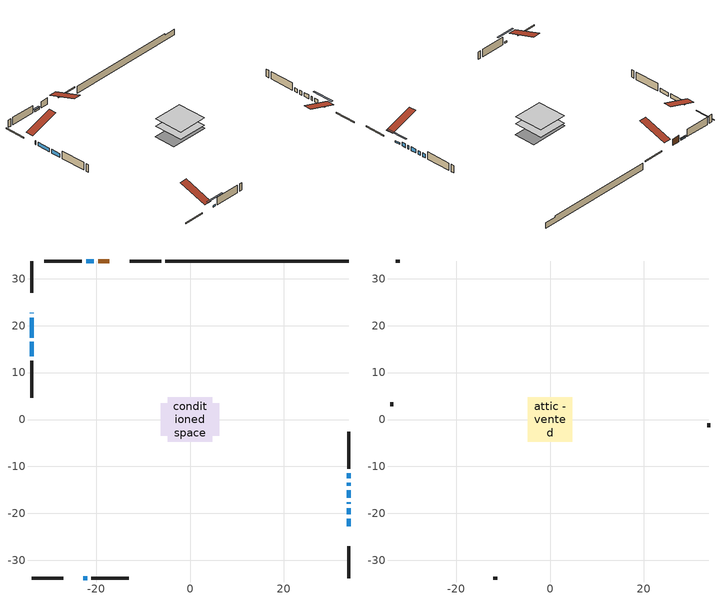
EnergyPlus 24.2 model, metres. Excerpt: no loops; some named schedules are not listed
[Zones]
conditioned space
 floor outside (Floor1 construction): -0.68,-0.68 -0.68,0.68 0.68,0.68 0.68,-0.68 z0.58
 floor adiabatic (AdiabaticFloorConstruction): -4.73,-4.73 -4.73,4.73 4.73,4.73 4.73,-4.73 z0.58
 floor foundation (Slab1 construction): -6.25,-3.51 -6.25,3.51 6.25,3.51 6.25,-3.51 z-1.68
 wall outside (RimJoist1 construction): -6.16,33.78 -12.89,33.78 / -33.78,-33.78 -27.05,-33.78 / -33.78,33.78 -33.78,27.05 / 33.78,-33.78 33.78,-27.05 z0.58:0.88
 wall outside (AdiabaticWallConstruction 1): -17.18,33.78 -19.6,33.78 z0.58:2.61
 wall outside (AdiabaticWallConstruction): -33.78,22.77 -33.78,22.61 / 33.78,-20.21 33.78,-18.94 / 33.78,-18.01 33.78,-17.61 / 33.78,-16.68 33.78,-15.09 / 33.78,-14.16 33.78,-13.44 / 33.78,-12.51 33.78,-11.48 / -33.78,21.68 -33.78,17.47 / -33.78,16.55 -33.78,13.49 z0.58:1.8; 33.78,-22.77 33.78,-21.14 / -20.53,33.78 -22.16,33.78 / -22.77,-33.78 -21.95,-33.78 z0.58:1.06
 wall outside (Wall1 construction): -23.08,33.78 -31.05,33.78 / -21.02,-33.78 -13.06,-33.78 / -33.78,12.56 -33.78,4.6 / 33.78,-10.55 33.78,-2.59 z0.58:3.02
 wall foundation (FoundationWall1 construction): -5.23,33.78,-1.68 -5.23,33.78,0.58 29.88,33.78,0.58 29.88,33.78,0.08 33.78,33.78,0.08 33.78,33.78,-1.68
 window (WindowConstruction 5): -33.78,22.77 -33.78,22.61 z0.58:1.8
 window (WindowConstruction 8): 33.78,-22.77 33.78,-21.14 z0.58:1.06
 window (WindowConstruction 9): -20.53,33.78 -22.16,33.78 z0.58:1.06
 window (WindowConstruction 10): -22.77,-33.78 -21.95,-33.78 z0.58:1.06
 window (WindowConstruction 6): 33.78,-20.21 33.78,-18.94 z0.58:1.8
 window (WindowConstruction 7): 33.78,-18.01 33.78,-17.61 z0.58:1.8
 window (WindowConstruction): 33.78,-16.68 33.78,-15.09 z0.58:1.8
 window (WindowConstruction 1): 33.78,-14.16 33.78,-13.44 z0.58:1.8
 window (WindowConstruction 2): 33.78,-12.51 33.78,-11.48 z0.58:1.8
 window (WindowConstruction 3): -33.78,21.68 -33.78,17.47 z0.58:1.8
 window (WindowConstruction 4): -33.78,16.54 -33.78,13.49 z0.58:1.8
 door (Door): -17.18,33.78 -19.6,33.78 z0.58:2.61
 ceiling adiabatic (AdiabaticFloorConstruction): 4.73,-4.73 4.73,4.73 -4.73,4.73 -4.73,-4.73 z0.58
attic - vented
 floor to conditioned space (Floor2 construction Reversed): -4.73,-4.73 -4.73,4.73 4.73,4.73 4.73,-4.73 z3.02
 wall outside (Wall2 construction): -31.98,33.78 -32.85,33.78 / -12.13,-33.78 -11.26,-33.78 / -33.78,3.67 -33.78,2.79 / 33.78,-1.66 33.78,-0.78 z0.58:3.02
 roof outside (Roof1 construction): -16.25,33.78,3.02 -16.25,24.57,6.09 -13.82,24.57,6.09 -13.82,33.78,3.02; -23.7,-33.78,3.02 -23.7,-24.57,6.09 -26.12,-24.57,6.09 -26.12,-33.78,3.02; -33.78,23.7,3.02 -24.57,23.7,6.09 -24.57,26.12,6.09 -33.78,26.12,3.02; 33.78,-23.7,3.02 24.57,-23.7,6.09 24.57,-26.12,6.09 33.78,-26.12,3.02
shading: 33.78,-18.53 33.78,-25.38 34.19,-25.38 34.19,-18.53 z3.67; -22.36,33.78 -20.33,33.78 -20.33,34.19 -22.36,34.19 z1.26; -19.34,-33.78 -25.38,-33.78 -25.38,-34.19 -19.34,-34.19 z3.67
[Building]
Building 1: Terrain=Suburbs
[Site:Location]
Erieau AUT_ON: Latitude {deg}=42.25; Longitude {deg}=-81.9; Time Zone {hr}=-5; Elevation {m}=178; Keep Site Location Information=Yes
[Site:GroundTemperature:Shallow]
5.2292, 3.30147, 3.1471, 4.0619, 7.73432, 11.3896, 14.5586, 16.5661, 16.7366, 15.1039, 12.0157, 8.47254
[Site:WaterMainsTemperature]
Calculation Method=Schedule; Temperature Schedule=mains temperature schedule
[Material] Roughness=Rough; Thermal Absorptance=0.9
Name | Thickness {m} | Conductivity {W/m-K} | Density {kg/m3} | Specific Heat {J/kg-K} | Solar Absorptance | Visible Absorptance
asphalt or fiberglass shingles | 0.00635 | 0.162714 | 1121.4 | 1465.45 | 0.4 | 0.4
ceiling stud and cavity | 0.1397 | 0.0798965 | 65.682 | 1177.47 | 0.7 | 0.7
concrete 4.0 in. | 0.1016 | 1.803125 | 2242.8 | 837.4 | 0.7 | 0.7
concrete 8.0 in. | 0.2032 | 1.803125 | 2242.8 | 837.4 | 0.7 | 0.7
door material | 0.04445 | 0.0451087 | 512.64 | 1214.23 | 0.7 | 0.7
floor covering | 0.0127 | 0.0433444 | 54.468 | 1339.84 | 0.6 | 0.6
floor rigid ins; wall rigid ins | 0.512978 | 0.029427 | 32.04 | 1214.23 | 0.7 | 0.7
floor stud and cavity | 0.1397 | 0.093207 | 92.3553 | 1139.71 | 0.7 | 0.7
floor stud and cavity 1 | 0.1397 | 1.75129 | 37.0049 | 1207.88 | 0.7 | 0.7
furniture material conditioned space 1 | 0.1524 | 0.115458 | 640.8 | 1214.23 | 0.6 | 0.6
gypsum board | 0.0127 | 0.160291 | 801 | 837.4 | 0.6 | 0.6
osb sheathing 0.5 in. | 0.0127 | 0.115458 | 512.64 | 1214.23 | 0.7 | 0.7
osb sheathing 0.75 in. | 0.01905 | 0.115458 | 512.64 | 1214.23 | 0.7 | 0.7
rim joist stud and cavity | 0.0508 | 0.103237 | 50.32683 | 1063.81 | 0.6 | 0.6
wall stud and cavity | 0.1397 | 0.0931203 | 139.0536 | 1170.24 | 0.7 | 0.7
wall stud and cavity 1 | 0.0889 | 6.1454 | 50.32683 | 1063.81 | 0.6 | 0.6
wall stud and cavity 2 | 0.0889 | 0.380278 | 52.3479 | 1209.89 | 0.7 | 0.7
wall stud and cavity 3 | 0.0889 | 0.391764 | 83.0341 | 1211.67 | 0.7 | 0.7
wood siding | 0.0254 | 0.102417 | 544.68 | 1172.36 | 0.4 | 0.4
wood siding 1 | 0.00254 | 0.102417 | 544.68 | 1172.36 | 0.4 | 0.4
wood siding 2; wood siding 3; wood siding 4 | 0.0254 | 0.102417 | 544.68 | 1172.36 | 0.7 | 0.7
[WindowMaterial:SimpleGlazingSystem]
Name | U-Factor {W/m2-K} | Solar Heat Gain Coefficient
WindowMaterial | 2.95937 | 0.59
WindowMaterial 1 | 3.01729 | 0.51
WindowMaterial 2 | 2.989467 | 0.55
WindowMaterial 3 | 2.88499 | 0.67
WindowMaterial 4 | 2.93098 | 0.61
WindowMaterial 5 | 3.10757 | 0.4
WindowMaterial 6 | 1.96516 | 0.57
WindowMaterial 7 | 1.98389 | 0.55
WindowMaterial 8 | 4.67697 | 0.52
[Construction]
AdiabaticFloorConstruction: floor stud and cavity 1, floor rigid ins, osb sheathing 0.75 in., floor covering
AdiabaticWallConstruction: wood siding 3, wall rigid ins, wall stud and cavity 2, gypsum board
AdiabaticWallConstruction 1: wood siding 4, wall rigid ins, wall stud and cavity 2, gypsum board
Door: door material
Floor1 construction: floor stud and cavity, osb sheathing 0.75 in., floor covering
Floor2 construction Reversed: gypsum board, ceiling stud and cavity
FoundationWall1 construction: concrete 8.0 in.
furniture construction conditioned space 1: furniture material conditioned space 1
PartitionWallConstruction: gypsum board, wall stud and cavity 3, gypsum board
RimJoist1 construction: wood siding 2, rim joist stud and cavity
Roof1 construction: asphalt or fiberglass shingles
Slab1 construction: concrete 4.0 in.
Wall1 construction: wood siding, osb sheathing 0.5 in., wall stud and cavity, gypsum board
Wall2 construction: wood siding 1, wall stud and cavity 1
WindowConstruction: WindowMaterial
WindowConstruction 1: WindowMaterial 1
WindowConstruction 10; WindowConstruction 8; WindowConstruction 9: WindowMaterial 8
WindowConstruction 2: WindowMaterial 2
WindowConstruction 3: WindowMaterial 3
WindowConstruction 4: WindowMaterial 4
WindowConstruction 5: WindowMaterial 5
WindowConstruction 6: WindowMaterial 6
WindowConstruction 7: WindowMaterial 7
[Zone] Multiplier=1; Part of Total Floor Area=Yes
Name | Volume {m3}
attic - vented | 44.6031
conditioned space | 431.7
[Space]
Name | Zone | Volume {m3}
attic - vented 1 | attic - vented | 44.6031
conditioned space 1 | conditioned space | 431.7
[ZoneInfiltration:EffectiveLeakageArea]
infil attic - vented 1: Zone or Space=attic - vented 1; Schedule=Always On Discrete; Effective Air Leakage Area {cm2}=4294.56; Stack Coefficient=0.000383113; Wind Coefficient=1.32246e-05
[ZoneMixing]
whole house fan mix: Zone or Space=attic - vented; Schedule=Always On Continuous; Design Flow Rate Calculation Method=Flow/Zone; Design Flow Rate {m3/s}=0; Source Zone or Space=conditioned space
[SurfaceProperty:ExposedFoundationPerimeter]
Slab1: Exposed Perimeter Calculation Method=TotalExposedPerimeter; Total Exposed Perimeter {m}=39.015
[InternalMass] Zone or ZoneList=conditioned space; Space or SpaceList=conditioned space 1
Name | Construction | Surface Area {m2}
furniture mass conditioned space 1 | furniture construction conditioned space 1 | 71.588
partition wall mass | PartitionWallConstruction | 178.97
[Lights]
interior lighting: Zone or ZoneList or Space or SpaceList=conditioned space 1; Schedule=interior lighting schedule; Design Level Calculation Method=LightingLevel; Lighting Level {W}=343.2; Return Air Fraction=0; Fraction Radiant=0.6; Fraction Visible=0.2; Fraction Replaceable=1
[People]
occupants: Zone or ZoneList or Space or SpaceList=conditioned space 1; Number of People Schedule=occupants schedule; Number of People Calculation Method=People; Number of People=3; Fraction Radiant=0.314171; Sensible Heat Fraction=0.56303; Activity Level Schedule=occupants activity schedule; Carbon Dioxide Generation Rate {m3/s-W}=0; Enable ASHRAE 55 Comfort Warnings=No; Mean Radiant Temperature Calculation Type=EnclosureAveraged
[ElectricEquipment] Zone or ZoneList or Space or SpaceList=conditioned space 1; Design Level Calculation Method=EquipmentLevel
Name | Schedule | Design Level {W} | Fraction Latent | Fraction Radiant | Fraction Lost
clothes dryer | clothes dryer schedule | 140.772 | 0.015 | 0.081 | 0.85
clothes washer | clothes washer schedule | 32.1985 | 0.03 | 0.162 | 0.7
cooking range | cooking range schedule | 215.147 | 0.08 | 0.432 | 0.2
dishwasher | dishwasher schedule | 66.8632 | 0.3 | 0.18 | 0.4
fridge | fridge schedule | 72.9452 | 0 | 0.6 | 0
mech vent bath fan 0 | mech vent bath fan 0 schedule | 50.2 | 0 | 0 | 1
mech vent house fan | mech vent house fan schedule | 0 | 0 | 0 | 1
mech vent house fan cfis | mech vent house fan cfis schedule | 0 | 0 | 0 | 0
mech vent range fan 0 | mech vent range fan 0 schedule | 57 | 0 | 0 | 1
misc plug loads | misc plug loads schedule | 494.7 | 0.045 | 0.513 | 0.1
whole house fan | Always On Discrete | 0 | 0 | 0 | 1
[OtherEquipment] Zone or ZoneList or Space or SpaceList=conditioned space 1; Design Level Calculation Method=EquipmentLevel
Name | Fuel Type | Schedule | Design Level {W} | Fraction Latent | Fraction Radiant | Fraction Lost
clothes dryer 1 | Electricity | clothes dryer schedule | 0 | 0.015 | 0.081 | 0.85
cooking range 1 | Electricity | cooking range schedule | 0 | 0.08 | 0.432 | 0.2
general water use latent | None | general water use schedule | 62.594 | 1 | 0 | 0
general water use sensible | None | general water use schedule | -61.6891 | 0 | 0.6 | 0
mech vent house fan latent load | None | Always On Discrete | 0 | 1 | 0 | 0
mech vent house fan sensible load | None | Always On Discrete | 0 | 0 | 0 | 0
water heater energy adjustment1 | NaturalGas | Always On Discrete | 0.01 | 0 | 0 | 1
[ZoneInfiltration:DesignFlowRate] Zone or ZoneList or Space or SpaceList=conditioned space 1; Schedule=Always On Discrete; Design Flow Rate Calculation Method=Flow/Zone; Design Flow Rate {m3/s}=0
infil flow; natural vent flow; whole house fan flow
[AvailabilityManager:Scheduled]
central ac and furnace airloop Availability Manager: Schedule=Always On Discrete
[Foundation:Kiva]
Foundation Kiva 1: Initial Indoor Air Temperature {C}=18; Wall Height Above Grade {m}=0.580004; Wall Depth Below Slab {m}=0.2032
[Foundation:Kiva:Settings]
Soil Conductivity {W/m-K}=0.849921; Soil Density {kg/m3}=1842.3; Soil Specific Heat {J/kg-K}=418.7; Ground Solar Absorptivity=0.9; Ground Thermal Absorptivity=0.9; Ground Surface Roughness {m}=0.03; Far-Field Width {m}=40; Deep-Ground Boundary Condition=ZeroFlux; Deep-Ground Depth {m}=40; Minimum Cell Dimension {m}=0.2; Maximum Cell Growth Coefficient=3; Simulation Timestep=Timestep
[Exterior:Lights]
exterior lighting: Schedule=exterior lighting schedule; Design Level {W}=75.6
[EnergyManagementSystem:GlobalVariable]
central_ac_and_furnace_airloop_Fan_RTF
infil_program_Qfan
infil_program_Qinf
natural_vent_program_Qnv
natural_vent_program_Qwhf
[EnergyManagementSystem:Sensor]
Name | Output:Variable or Output:Meter Index Key | Output:Variable or Output:Meter
airflow_gain | infil flow | Infiltration Sensible Heat Gain Energy
airflow_gain_1 | natural vent flow | Infiltration Sensible Heat Gain Energy
airflow_gain_2 | whole house fan flow | Infiltration Sensible Heat Gain Energy
airflow_loss | infil flow | Infiltration Sensible Heat Loss Energy
airflow_loss_1 | natural vent flow | Infiltration Sensible Heat Loss Energy
airflow_loss_2 | whole house fan flow | Infiltration Sensible Heat Loss Energy
clg_load_cond |  | Cooling:EnergyTransfer:Zone:CONDITIONED SPACE
clg_sp_s; clg_sp_s_1 | cooling setpoint | Schedule Value
clothes_dryer_exhaust_0_sch_s | clothes dryer exhaust 0 schedule | Schedule Value
cool_season | cooling season schedule | Schedule Value
htg_load_cond |  | Heating:EnergyTransfer:Zone:CONDITIONED SPACE
htg_sp_s; htg_sp_s_1 | heating setpoint | Schedule Value
ig_ee_conv | clothes dryer | Electric Equipment Convective Heating Energy
ig_ee_conv_2 | cooking range | Electric Equipment Convective Heating Energy
ig_ee_conv_4 | fridge | Electric Equipment Convective Heating Energy
ig_ee_conv_5 | misc plug loads | Electric Equipment Convective Heating Energy
ig_ee_conv_6 | whole house fan | Electric Equipment Convective Heating Energy
ig_ee_rad | clothes dryer | Electric Equipment Radiant Heating Energy
ig_ee_rad_2 | cooking range | Electric Equipment Radiant Heating Energy
ig_ee_rad_4 | fridge | Electric Equipment Radiant Heating Energy
ig_ee_rad_5 | misc plug loads | Electric Equipment Radiant Heating Energy
ig_ee_rad_6 | whole house fan | Electric Equipment Radiant Heating Energy
ig_lgt_conv | interior lighting | Lights Convective Heating Energy
ig_lgt_rad | interior lighting | Lights Radiant Heating Energy
ig_lgt_vis | interior lighting | Lights Visible Radiation Heating Energy
ig_oe_conv | clothes dryer 1 | Other Equipment Convective Heating Energy
ig_oe_conv_1 | cooking range 1 | Other Equipment Convective Heating Energy
ig_oe_conv_2 | general water use latent | Other Equipment Convective Heating Energy
ig_oe_conv_3 | general water use sensible | Other Equipment Convective Heating Energy
ig_oe_conv_4 | water heater energy adjustment1 | Other Equipment Convective Heating Energy
ig_oe_rad | clothes dryer 1 | Other Equipment Radiant Heating Energy
ig_oe_rad_1 | cooking range 1 | Other Equipment Radiant Heating Energy
ig_oe_rad_2 | general water use latent | Other Equipment Radiant Heating Energy
ig_oe_rad_3 | general water use sensible | Other Equipment Radiant Heating Energy
ig_oe_rad_4 | water heater energy adjustment1 | Other Equipment Radiant Heating Energy
ig_ppl_conv | occupants | People Convective Heating Energy
ig_ppl_rad | occupants | People Radiant Heating Energy
im_conv | furniture mass conditioned space 1 | Surface Inside Face Convection Heat Gain Energy
im_conv_1 | partition wall mass | Surface Inside Face Convection Heat Gain Energy
im_ig | furniture mass conditioned space 1 | Surface Inside Face Internal Gains Radiation Heat Gain Energy
im_ig_1 | partition wall mass | Surface Inside Face Internal Gains Radiation Heat Gain Energy
im_lgt | furniture mass conditioned space 1 | Surface Inside Face Lights Radiation Heat Gain Energy
im_lgt_1 | partition wall mass | Surface Inside Face Lights Radiation Heat Gain Energy
im_sol | furniture mass conditioned space 1 | Surface Inside Face Solar Radiation Heat Gain Energy
im_sol_1 | partition wall mass | Surface Inside Face Solar Radiation Heat Gain Energy
im_surf | furniture mass conditioned space 1 | Surface Inside Face Net Surface Thermal Radiation Heat Gain Energy
im_surf_1 | partition wall mass | Surface Inside Face Net Surface Thermal Radiation Heat Gain Energy
mech_vent_bath_fan_0_sch_s | mech vent bath fan 0 schedule | Schedule Value
mech_vent_range_fan_0_sch_s | mech vent range fan 0 schedule | Schedule Value
mv_conv | mech vent bath fan 0 | Electric Equipment Convective Heating Energy
mv_conv_1 | mech vent house fan | Electric Equipment Convective Heating Energy
mv_conv_2 | mech vent house fan cfis | Electric Equipment Convective Heating Energy
mv_conv_3 | mech vent range fan 0 | Electric Equipment Convective Heating Energy
mv_conv_4 | mech vent house fan latent load | Other Equipment Convective Heating Energy
mv_conv_5 | mech vent house fan sensible load | Other Equipment Convective Heating Energy
mv_rad | mech vent bath fan 0 | Electric Equipment Radiant Heating Energy
mv_rad_1 | mech vent house fan | Electric Equipment Radiant Heating Energy
mv_rad_2 | mech vent house fan cfis | Electric Equipment Radiant Heating Energy
mv_rad_3 | mech vent range fan 0 | Electric Equipment Radiant Heating Energy
mv_rad_4 | mech vent house fan latent load | Other Equipment Radiant Heating Energy
mv_rad_5 | mech vent house fan sensible load | Other Equipment Radiant Heating Energy
natural_vent_s | natural vent schedule | Schedule Value
out_pb_s |  | Site Outdoor Air Barometric Pressure
out_wt_s |  | Site Outdoor Air Humidity Ratio
site_vw_s |  | Site Wind Speed
ss_back_out | Window1 | Surface Window Shortwave from Zone Back Out Window Heat Transfer Rate
ss_back_out_1 | Window11 | Surface Window Shortwave from Zone Back Out Window Heat Transfer Rate
ss_back_out_10 | Window9 | Surface Window Shortwave from Zone Back Out Window Heat Transfer Rate
ss_back_out_2 | Window13 | Surface Window Shortwave from Zone Back Out Window Heat Transfer Rate
ss_back_out_3 | Window15 | Surface Window Shortwave from Zone Back Out Window Heat Transfer Rate
ss_back_out_4 | Window2 | Surface Window Shortwave from Zone Back Out Window Heat Transfer Rate
ss_back_out_5 | Window4 | Surface Window Shortwave from Zone Back Out Window Heat Transfer Rate
ss_back_out_6 | Window5 | Surface Window Shortwave from Zone Back Out Window Heat Transfer Rate
ss_back_out_7 | Window6 | Surface Window Shortwave from Zone Back Out Window Heat Transfer Rate
ss_back_out_8 | Window7 | Surface Window Shortwave from Zone Back Out Window Heat Transfer Rate
ss_back_out_9 | Window8 | Surface Window Shortwave from Zone Back Out Window Heat Transfer Rate
ss_conv | Door1 | Surface Inside Face Convection Heat Gain Energy
ss_conv_1 | Window1 | Surface Inside Face Convection Heat Gain Energy
ss_conv_10 | Window8 | Surface Inside Face Convection Heat Gain Energy
ss_conv_11 | Window9 | Surface Inside Face Convection Heat Gain Energy
ss_conv_2 | Window11 | Surface Inside Face Convection Heat Gain Energy
ss_conv_3 | Window13 | Surface Inside Face Convection Heat Gain Energy
ss_conv_4 | Window15 | Surface Inside Face Convection Heat Gain Energy
ss_conv_5 | Window2 | Surface Inside Face Convection Heat Gain Energy
ss_conv_6 | Window4 | Surface Inside Face Convection Heat Gain Energy
ss_conv_7 | Window5 | Surface Inside Face Convection Heat Gain Energy
ss_conv_8 | Window6 | Surface Inside Face Convection Heat Gain Energy
ss_conv_9 | Window7 | Surface Inside Face Convection Heat Gain Energy
ss_ig | Door1 | Surface Inside Face Internal Gains Radiation Heat Gain Energy
ss_ig_1 | Window1 | Surface Inside Face Internal Gains Radiation Heat Gain Energy
ss_ig_10 | Window8 | Surface Inside Face Internal Gains Radiation Heat Gain Energy
ss_ig_11 | Window9 | Surface Inside Face Internal Gains Radiation Heat Gain Energy
ss_ig_2 | Window11 | Surface Inside Face Internal Gains Radiation Heat Gain Energy
ss_ig_3 | Window13 | Surface Inside Face Internal Gains Radiation Heat Gain Energy
ss_ig_4 | Window15 | Surface Inside Face Internal Gains Radiation Heat Gain Energy
ss_ig_5 | Window2 | Surface Inside Face Internal Gains Radiation Heat Gain Energy
ss_ig_6 | Window4 | Surface Inside Face Internal Gains Radiation Heat Gain Energy
ss_ig_7 | Window5 | Surface Inside Face Internal Gains Radiation Heat Gain Energy
ss_ig_8 | Window6 | Surface Inside Face Internal Gains Radiation Heat Gain Energy
ss_ig_9 | Window7 | Surface Inside Face Internal Gains Radiation Heat Gain Energy
ss_lgt | Door1 | Surface Inside Face Lights Radiation Heat Gain Energy
ss_sol | Door1 | Surface Inside Face Solar Radiation Heat Gain Energy
ss_surf | Door1 | Surface Inside Face Net Surface Thermal Radiation Heat Gain Energy
ss_surf_1 | Window1 | Surface Inside Face Net Surface Thermal Radiation Heat Gain Energy
ss_surf_10 | Window8 | Surface Inside Face Net Surface Thermal Radiation Heat Gain Energy
ss_surf_11 | Window9 | Surface Inside Face Net Surface Thermal Radiation Heat Gain Energy
ss_surf_2 | Window11 | Surface Inside Face Net Surface Thermal Radiation Heat Gain Energy
ss_surf_3 | Window13 | Surface Inside Face Net Surface Thermal Radiation Heat Gain Energy
ss_surf_4 | Window15 | Surface Inside Face Net Surface Thermal Radiation Heat Gain Energy
ss_surf_5 | Window2 | Surface Inside Face Net Surface Thermal Radiation Heat Gain Energy
ss_surf_6 | Window4 | Surface Inside Face Net Surface Thermal Radiation Heat Gain Energy
ss_surf_7 | Window5 | Surface Inside Face Net Surface Thermal Radiation Heat Gain Energy
ss_surf_8 | Window6 | Surface Inside Face Net Surface Thermal Radiation Heat Gain Energy
ss_surf_9 | Window7 | Surface Inside Face Net Surface Thermal Radiation Heat Gain Energy
ss_trans_in | Window1 | Surface Window Transmitted Solar Radiation Rate
ss_trans_in_1 | Window11 | Surface Window Transmitted Solar Radiation Rate
ss_trans_in_10 | Window9 | Surface Window Transmitted Solar Radiation Rate
ss_trans_in_2 | Window13 | Surface Window Transmitted Solar Radiation Rate
ss_trans_in_3 | Window15 | Surface Window Transmitted Solar Radiation Rate
ss_trans_in_4 | Window2 | Surface Window Transmitted Solar Radiation Rate
ss_trans_in_5 | Window4 | Surface Window Transmitted Solar Radiation Rate
ss_trans_in_6 | Window5 | Surface Window Transmitted Solar Radiation Rate
ss_trans_in_7 | Window6 | Surface Window Transmitted Solar Radiation Rate
ss_trans_in_8 | Window7 | Surface Window Transmitted Solar Radiation Rate
ss_trans_in_9 | Window8 | Surface Window Transmitted Solar Radiation Rate
ss_trans_out | Window1 | Surface Inside Face Initial Transmitted Diffuse Transmitted Out Window Solar Radiation Rate
ss_trans_out_1 | Window11 | Surface Inside Face Initial Transmitted Diffuse Transmitted Out Window Solar Radiation Rate
ss_trans_out_10 | Window9 | Surface Inside Face Initial Transmitted Diffuse Transmitted Out Window Solar Radiation Rate
ss_trans_out_2 | Window13 | Surface Inside Face Initial Transmitted Diffuse Transmitted Out Window Solar Radiation Rate
ss_trans_out_3 | Window15 | Surface Inside Face Initial Transmitted Diffuse Transmitted Out Window Solar Radiation Rate
ss_trans_out_4 | Window2 | Surface Inside Face Initial Transmitted Diffuse Transmitted Out Window Solar Radiation Rate
ss_trans_out_5 | Window4 | Surface Inside Face Initial Transmitted Diffuse Transmitted Out Window Solar Radiation Rate
ss_trans_out_6 | Window5 | Surface Inside Face Initial Transmitted Diffuse Transmitted Out Window Solar Radiation Rate
ss_trans_out_7 | Window6 | Surface Inside Face Initial Transmitted Diffuse Transmitted Out Window Solar Radiation Rate
ss_trans_out_8 | Window7 | Surface Inside Face Initial Transmitted Diffuse Transmitted Out Window Solar Radiation Rate
ss_trans_out_9 | Window8 | Surface Inside Face Initial Transmitted Diffuse Transmitted Out Window Solar Radiation Rate
s_conv | Floor1 | Surface Inside Face Convection Heat Gain Energy
s_conv_1 | Floor2 | Surface Inside Face Convection Heat Gain Energy
s_conv_10 | Wall1:0 | Surface Inside Face Convection Heat Gain Energy
s_conv_11 | Wall1:180 | Surface Inside Face Convection Heat Gain Energy
s_conv_12 | Wall1:270 | Surface Inside Face Convection Heat Gain Energy
s_conv_13 | Wall1:90 | Surface Inside Face Convection Heat Gain Energy
s_conv_2 | FoundationWall1 | Surface Inside Face Convection Heat Gain Energy
s_conv_3 | inferred conditioned ceiling | Surface Inside Face Convection Heat Gain Energy
s_conv_4 | inferred conditioned floor | Surface Inside Face Convection Heat Gain Energy
s_conv_5 | RimJoist1:0 | Surface Inside Face Convection Heat Gain Energy
s_conv_6 | RimJoist1:180 | Surface Inside Face Convection Heat Gain Energy
s_conv_7 | RimJoist1:270 | Surface Inside Face Convection Heat Gain Energy
s_conv_8 | RimJoist1:90 | Surface Inside Face Convection Heat Gain Energy
s_conv_9 | Slab1 | Surface Inside Face Convection Heat Gain Energy
s_ig | Floor1 | Surface Inside Face Internal Gains Radiation Heat Gain Energy
s_ig_1 | Floor2 | Surface Inside Face Internal Gains Radiation Heat Gain Energy
s_ig_10 | Wall1:0 | Surface Inside Face Internal Gains Radiation Heat Gain Energy
s_ig_11 | Wall1:180 | Surface Inside Face Internal Gains Radiation Heat Gain Energy
s_ig_12 | Wall1:270 | Surface Inside Face Internal Gains Radiation Heat Gain Energy
s_ig_13 | Wall1:90 | Surface Inside Face Internal Gains Radiation Heat Gain Energy
s_ig_2 | FoundationWall1 | Surface Inside Face Internal Gains Radiation Heat Gain Energy
s_ig_3 | inferred conditioned ceiling | Surface Inside Face Internal Gains Radiation Heat Gain Energy
s_ig_4 | inferred conditioned floor | Surface Inside Face Internal Gains Radiation Heat Gain Energy
s_ig_5 | RimJoist1:0 | Surface Inside Face Internal Gains Radiation Heat Gain Energy
s_ig_6 | RimJoist1:180 | Surface Inside Face Internal Gains Radiation Heat Gain Energy
s_ig_7 | RimJoist1:270 | Surface Inside Face Internal Gains Radiation Heat Gain Energy
s_ig_8 | RimJoist1:90 | Surface Inside Face Internal Gains Radiation Heat Gain Energy
s_ig_9 | Slab1 | Surface Inside Face Internal Gains Radiation Heat Gain Energy
s_lgt | Floor1 | Surface Inside Face Lights Radiation Heat Gain Energy
s_lgt_1 | Floor2 | Surface Inside Face Lights Radiation Heat Gain Energy
s_lgt_10 | Wall1:0 | Surface Inside Face Lights Radiation Heat Gain Energy
s_lgt_11 | Wall1:180 | Surface Inside Face Lights Radiation Heat Gain Energy
s_lgt_12 | Wall1:270 | Surface Inside Face Lights Radiation Heat Gain Energy
s_lgt_13 | Wall1:90 | Surface Inside Face Lights Radiation Heat Gain Energy
s_lgt_2 | FoundationWall1 | Surface Inside Face Lights Radiation Heat Gain Energy
s_lgt_3 | inferred conditioned ceiling | Surface Inside Face Lights Radiation Heat Gain Energy
s_lgt_4 | inferred conditioned floor | Surface Inside Face Lights Radiation Heat Gain Energy
s_lgt_5 | RimJoist1:0 | Surface Inside Face Lights Radiation Heat Gain Energy
